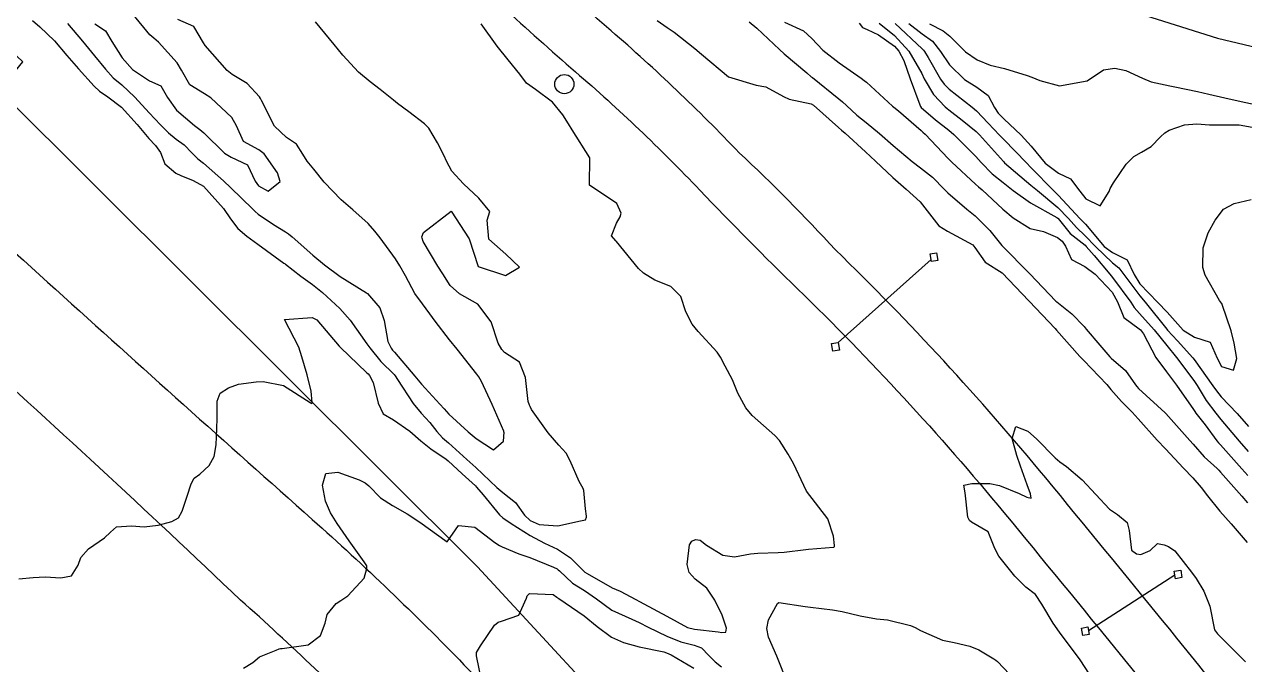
# Model space of a CAD drawing. Header units: metres. Extents: x 307586 to 320046, y 7427249 to 7434250.
# Drawn here: x 318840 to 318928.5, y 7429832.6 to 7429879.1 of the extents above; entities that cross this region are included whole.
import ezdxf

# ---------------------------------------------------------------- set-up
doc = ezdxf.new("R2010")
doc.units = ezdxf.units.M
doc.header["$MEASUREMENT"] = 0
for name, color, linetype in [('Curvas de Nivel 1m', 11, 'Continuous'), ('Curvas de Nivel 5m', 15, 'Continuous'), ('Divisa', 42, 'FENCELINE2'), ('Hidrografia', 140, 'Continuous'), ('Linha Férrea', 20, 'Continuous'), ('Portico', 45, 'Continuous'), ('Postes', 20, 'Continuous'), ('Vias Primárias', 230, 'Continuous')]:
    doc.layers.add(name, color=color, linetype=linetype)
doc.linetypes.add('FENCELINE2', pattern='A,0.25,-0.1,[132,ltypeshp.shx,S=0.1,R=0,X=-0.1,Y=0],-0.1,1', length=1.45)

msp = doc.modelspace()

# ---------------------------------------------------------------- linework, layer by layer
at = {"layer": 'Curvas de Nivel 1m', "flags": 128}
for points, elevation in [([(318845.086, 7429879.125), (318845.849, 7429878.597), (318846.322, 7429877.821), (318847.055, 7429876.643), (318847.805, 7429875.802), (318849.035, 7429874.972), (318849.866, 7429874.612), (318850.347, 7429873.77), (318851.009, 7429872.851), (318852.311, 7429871.747), (318852.7, 7429871.453), (318852.988, 7429871.207), (318854.47, 7429869.725), (318854.97, 7429869.439), (318856.156, 7429868.893), (318856.697, 7429867.694), (318856.948, 7429867.348), (318857.655, 7429866.97), (318858.524, 7429867.674), (318858.331, 7429868.304), (318857.364, 7429869.686), (318856.976, 7429869.966), (318855.86, 7429870.585), (318855.36, 7429871.714), (318855.002, 7429872.323), (318853.487, 7429873.735), (318853.026, 7429874.032), (318851.977, 7429874.695), (318851.369, 7429875.757), (318851.051, 7429876.293), (318849.684, 7429877.781), (318849.357, 7429878.067), (318849.078, 7429878.326), (318847.848, 7429879.802)], 764), ([(318839.565, 7429838.858), (318840.603, 7429838.937), (318841.475, 7429839), (318842.604, 7429838.922), (318843.393, 7429839.064), (318843.86, 7429839.848), (318844.064, 7429840.4), (318844.625, 7429841.012), (318845.778, 7429841.823), (318846.212, 7429842.244), (318846.645, 7429842.623), (318847.745, 7429842.7), (318848.645, 7429842.609), (318849.681, 7429842.741), (318850.652, 7429843.006), (318851.146, 7429843.265), (318851.42, 7429843.752), (318851.763, 7429844.838), (318852.056, 7429845.746), (318852.284, 7429846.149), (318852.694, 7429846.448), (318853.378, 7429847.058), (318853.726, 7429847.73), (318853.869, 7429848.58), (318853.937, 7429849.728), (318853.956, 7429850.513), (318853.94, 7429851.728), (318854.17, 7429852.317), (318854.768, 7429852.707), (318855.504, 7429852.977), (318856.775, 7429853.148), (318857.297, 7429853.163), (318858.771, 7429852.885), (318860.695, 7429851.641), (318860.727, 7429851.615), (318860.753, 7429851.603), (318860.822, 7429851.569), (318860.851, 7429851.639), (318860.765, 7429852.473), (318860.481, 7429853.645), (318860.097, 7429854.952), (318859.88, 7429855.654), (318858.833, 7429857.67), (318860.835, 7429857.805), (318861.176, 7429857.637), (318862.804, 7429855.716), (318862.894, 7429855.619), (318864.785, 7429853.823), (318864.896, 7429853.71), (318864.987, 7429853.597), (318865.268, 7429853.1), (318865.622, 7429851.587), (318865.985, 7429850.821), (318866.741, 7429850.38), (318867.915, 7429849.558), (318868.726, 7429848.862), (318869.453, 7429848.272), (318870.555, 7429847.522), (318870.711, 7429847.409), (318871.731, 7429846.476), (318872.684, 7429845.582), (318872.763, 7429845.499), (318873.234, 7429844.937), (318874.424, 7429843.482), (318874.66, 7429843.263), (318875.276, 7429842.849), (318876.641, 7429841.996), (318877.691, 7429841.439), (318878.628, 7429840.987), (318879.586, 7429840.374), (318880.541, 7429839.401), (318880.579, 7429839.367), (318880.612, 7429839.342), (318880.78, 7429839.229), (318882.601, 7429838.192), (318883.18, 7429837.953), (318884.308, 7429837.354), (318884.591, 7429837.192), (318884.905, 7429837.03), (318886.575, 7429836.129), (318888.073, 7429835.315), (318888.562, 7429835.193), (318890.287, 7429835.011), (318890.56, 7429834.949), (318890.853, 7429834.984), (318890.882, 7429835.277), (318890.577, 7429836.203), (318890.053, 7429837.288), (318889.477, 7429838.172), (318888.608, 7429838.818), (318888.186, 7429839.314), (318888.047, 7429839.89), (318888.203, 7429841.314), (318888.372, 7429841.587), (318888.647, 7429841.708), (318888.986, 7429841.644), (318889.451, 7429841.298), (318890.632, 7429840.563), (318891.468, 7429840.434), (318892.634, 7429840.65), (318893.167, 7429840.72), (318894.636, 7429840.75), (318895.075, 7429840.787), (318896.64, 7429840.985), (318896.848, 7429840.999), (318898.642, 7429841.144), (318898.68, 7429841.151), (318898.734, 7429841.189), (318898.731, 7429841.276), (318898.65, 7429841.942), (318898.23, 7429843.194), (318896.683, 7429845.21), (318895.745, 7429847.225), (318895.369, 7429847.88), (318894.729, 7429848.881), (318894.406, 7429849.243), (318892.755, 7429850.702), (318892.285, 7429851.265), (318891.725, 7429852.318), (318891.318, 7429853.275), (318890.793, 7429854.279), (318890.451, 7429854.937), (318890.21, 7429855.289), (318888.825, 7429856.799), (318888.4, 7429857.314), (318887.942, 7429858.219), (318887.59, 7429859.323), (318886.864, 7429860.065), (318885.703, 7429860.514), (318884.878, 7429861.015), (318884.506, 7429861.364), (318882.902, 7429863.332), (318882.858, 7429863.38), (318882.559, 7429863.731), (318882.916, 7429864.649), (318883.186, 7429865.111), (318883.258, 7429865.377), (318882.933, 7429866.082), (318880.953, 7429867.4), (318880.973, 7429869.4), (318879.7, 7429871.42), (318879.433, 7429871.849), (318879.014, 7429872.522), (318878.274, 7429873.437), (318877.032, 7429874.352), (318876.382, 7429874.805), (318875.913, 7429875.467), (318875.058, 7429876.494), (318874.263, 7429877.488), (318873.089, 7429879.114)], 767), ([(318840.546, 7429879.347), (318841.083, 7429878.894), (318842.155, 7429877.869), (318843.057, 7429876.815), (318843.89, 7429875.852), (318845.03, 7429874.585), (318845.419, 7429874.227), (318846.032, 7429873.825), (318847.012, 7429873.079), (318848.145, 7429871.798), (318848.983, 7429870.804), (318849.479, 7429870.284), (318849.828, 7429869.777), (318850.161, 7429868.968), (318850.958, 7429868.281), (318851.31, 7429868.11), (318852.22, 7429867.747), (318852.947, 7429867.327), (318854.406, 7429865.725), (318854.915, 7429864.973), (318855.455, 7429864.259), (318856.098, 7429863.702), (318856.894, 7429863.128), (318858.792, 7429861.753), (318858.873, 7429861.693), (318858.899, 7429861.67), (318860.008, 7429860.797), (318860.859, 7429860.202), (318861.589, 7429859.633), (318862.841, 7429858.463), (318863.593, 7429857.612), (318864.808, 7429855.908), (318865.023, 7429855.597), (318865.823, 7429854.614), (318866.784, 7429853.66), (318866.863, 7429853.569), (318867.038, 7429853.309), (318868.17, 7429851.556), (318868.746, 7429850.877), (318869.381, 7429850.182), (318869.88, 7429849.533), (318870.289, 7429849.087), (318870.725, 7429848.719), (318872.069, 7429847.506), (318872.704, 7429846.916), (318874.227, 7429845.485), (318874.679, 7429845.118), (318875.593, 7429844.388), (318876.245, 7429843.456), (318876.657, 7429843.087), (318877.304, 7429842.793), (318878.652, 7429842.683), (318880.295, 7429843.043), (318880.66, 7429843.126), (318880.746, 7429843.316), (318880.736, 7429843.399), (318880.668, 7429843.915), (318880.539, 7429845.26), (318880.491, 7429845.403), (318880.195, 7429845.903), (318879.557, 7429847.417), (318879.262, 7429847.965), (318878.724, 7429848.54), (318877.95, 7429849.438), (318876.75, 7429851.125), (318876.658, 7429851.358), (318876.615, 7429851.452), (318876.505, 7429851.705), (318876.303, 7429853.457), (318875.887, 7429854.557), (318874.801, 7429855.262), (318874.587, 7429855.482), (318874.338, 7429855.956), (318873.813, 7429857.49), (318872.846, 7429858.78), (318871.523, 7429859.513), (318870.859, 7429860.125), (318870.309, 7429860.97), (318869.946, 7429861.534), (318868.899, 7429863.315), (318868.814, 7429863.551), (318868.796, 7429863.659), (318868.907, 7429863.985), (318870.923, 7429865.52), (318872.234, 7429863.507), (318872.873, 7429861.5), (318874.867, 7429860.853), (318875.874, 7429861.465), (318874.887, 7429862.392), (318873.665, 7429863.492), (318873.544, 7429864.867), (318873.725, 7429865.492), (318872.937, 7429866.472), (318871.811, 7429867.511), (318870.962, 7429868.413), (318870.592, 7429869.148), (318870.424, 7429869.528), (318869.924, 7429870.477), (318869.305, 7429871.545), (318868.998, 7429871.861), (318867.848, 7429872.724), (318867.019, 7429873.341), (318866.733, 7429873.574), (318865.78, 7429874.339), (318865.036, 7429874.895), (318864.194, 7429875.608), (318863.061, 7429876.842), (318862.424, 7429877.626), (318861.089, 7429879.251)], 766), ([(318885.851, 7429879.349), (318886.598, 7429878.847), (318887.085, 7429878.499), (318888.593, 7429877.315), (318889.067, 7429876.923), (318891.043, 7429875.28), (318893.037, 7429874.667), (318893.754, 7429874.535), (318895.029, 7429873.834), (318895.439, 7429873.646), (318897.024, 7429873.298), (318897.2, 7429873.208), (318899.007, 7429871.594), (318899.227, 7429871.409), (318899.495, 7429871.183), (318900.983, 7429869.83), (318901.701, 7429869.153), (318902.961, 7429867.956), (318903.922, 7429867.13), (318904.939, 7429866.199), (318905.791, 7429865.107), (318906.283, 7429864.466), (318906.913, 7429864.083), (318908.761, 7429863.071), (318908.901, 7429862.895), (318909.66, 7429861.827), (318910.883, 7429861.04), (318912.815, 7429859.02), (318912.853, 7429858.981), (318914.732, 7429857.001), (318914.831, 7429856.89), (318916.51, 7429854.974), (318916.652, 7429854.822), (318916.8, 7429854.678), (318918.473, 7429852.953), (318918.779, 7429852.592), (318919.539, 7429851.706), (318920.303, 7429850.927), (318920.756, 7429850.463), (318922.125, 7429848.906), (318922.727, 7429848.269), (318924.042, 7429846.887), (318924.706, 7429846.182), (318925.309, 7429845.481), (318925.776, 7429844.864), (318926.677, 7429843.763), (318927.488, 7429842.842), (318928.649, 7429841.486)], 767), ([(318892.541, 7429879.266), (318893.088, 7429878.8), (318894.741, 7429877.243), (318895.068, 7429876.94), (318896.715, 7429875.548), (318897.044, 7429875.272), (318897.121, 7429875.209), (318899.028, 7429873.683), (318899.302, 7429873.462), (318899.589, 7429873.182), (318900.335, 7429872.49), (318901.011, 7429871.949), (318901.977, 7429871.15), (318902.99, 7429870.284), (318904.349, 7429869.126), (318904.968, 7429868.655), (318905.838, 7429867.984), (318906.709, 7429867.094), (318906.949, 7429866.845), (318908.33, 7429865.678), (318908.925, 7429865.18), (318909.052, 7429865.068), (318909.987, 7429864.128), (318910.857, 7429863.041), (318910.879, 7429863.016), (318910.902, 7429862.991), (318912.844, 7429861.02), (318912.882, 7429860.98), (318914.775, 7429859.001), (318914.852, 7429858.934), (318915.94, 7429858.079), (318916.835, 7429857.15), (318916.986, 7429856.968), (318917.971, 7429855.803), (318918.703, 7429854.951), (318918.802, 7429854.861), (318919.824, 7429853.96), (318920.554, 7429852.923), (318920.652, 7429852.792), (318920.78, 7429852.661), (318922.712, 7429850.901), (318922.762, 7429850.845), (318924.499, 7429848.882), (318924.73, 7429848.605), (318925.541, 7429847.688), (318926.472, 7429846.854), (318926.59, 7429846.73), (318926.71, 7429846.578), (318928.275, 7429844.834), (318928.686, 7429844.367)], 766), ([(318900.502, 7429879.169), (318900.763, 7429878.839), (318901.088, 7429878.701), (318901.912, 7429878.325), (318903.076, 7429877.491), (318903.401, 7429877.137), (318903.743, 7429876.453), (318904.203, 7429875.128), (318904.919, 7429873.226), (318904.967, 7429873.121), (318905.022, 7429873.049), (318906.048, 7429872.139), (318907.006, 7429871.401), (318907.378, 7429871.086), (318908.979, 7429869.481), (318909.356, 7429869.064), (318910.15, 7429868.237), (318910.958, 7429867.59), (318911.686, 7429867.033), (318912.94, 7429866.128), (318914.852, 7429865.073), (318914.923, 7429865.021), (318914.945, 7429865), (318915.821, 7429863.895), (318916.904, 7429863.046), (318916.989, 7429862.969), (318917.557, 7429862.303), (318918.686, 7429860.952), (318918.879, 7429860.72), (318920.208, 7429858.93), (318920.463, 7429858.539), (318920.845, 7429858.109), (318921.904, 7429856.909), (318922.822, 7429855.766), (318923.532, 7429854.893), (318924.788, 7429853.248), (318925.025, 7429852.876), (318925.685, 7429851.78), (318926.372, 7429850.856), (318926.756, 7429850.398), (318928.072, 7429848.837), (318928.725, 7429848.088)], 764), ([(318901.962, 7429879.151), (318903.084, 7429878.272), (318904.126, 7429877.129), (318905.049, 7429875.519), (318905.24, 7429875.117), (318905.913, 7429873.988), (318906.745, 7429873.094), (318906.896, 7429872.966), (318907.021, 7429872.866), (318907.975, 7429872.118), (318909.005, 7429871.3), (318909.122, 7429871.186), (318909.235, 7429871.067), (318910.974, 7429869.124), (318911.061, 7429869.039), (318912.957, 7429867.416), (318913.438, 7429867.015), (318914.935, 7429865.786), (318915.698, 7429864.988), (318916.275, 7429864.339), (318916.911, 7429863.738), (318917.651, 7429862.963), (318918.891, 7429861.783), (318919.354, 7429861.41), (318919.699, 7429860.938), (318920.86, 7429859.381), (318921.262, 7429858.916), (318922.834, 7429856.967), (318922.889, 7429856.899), (318923.61, 7429856.108), (318924.713, 7429854.881), (318924.811, 7429854.76), (318926.166, 7429852.859), (318926.421, 7429852.497), (318926.775, 7429852.058), (318927.928, 7429850.838), (318928.749, 7429849.903)], 763), ([(318903.124, 7429879.14), (318905.075, 7429877.302), (318905.17, 7429877.215), (318905.251, 7429877.117), (318905.519, 7429876.66), (318906.424, 7429875.099), (318906.67, 7429874.726), (318907.036, 7429874.363), (318908.719, 7429873.073), (318909.02, 7429872.804), (318909.868, 7429871.914), (318910.691, 7429871.045), (318910.998, 7429870.714), (318912.658, 7429869.023), (318912.97, 7429868.7), (318914.635, 7429867.003), (318914.948, 7429866.678), (318916.543, 7429864.976), (318916.729, 7429864.78), (318916.919, 7429864.574), (318918.293, 7429862.956), (318918.899, 7429862.513), (318919.94, 7429861.981), (318920.468, 7429860.926), (318920.873, 7429860.246), (318922.177, 7429858.907), (318922.846, 7429858.182), (318924.022, 7429856.888), (318924.828, 7429856.391), (318925.973, 7429856.012), (318926.485, 7429854.855), (318926.804, 7429854.258), (318927.666, 7429853.976), (318927.901, 7429854.839), (318927.712, 7429855.953), (318927.507, 7429856.843), (318926.852, 7429858.748), (318926.822, 7429858.82), (318926.803, 7429858.851), (318926.658, 7429859.051), (318925.62, 7429860.869), (318925.446, 7429861.429), (318925.458, 7429862.872), (318925.832, 7429863.954), (318926.338, 7429864.859), (318926.941, 7429865.661), (318927.717, 7429866.07), (318928.948, 7429866.374)], 762), ([(318904.118, 7429879.13), (318905.086, 7429878.388), (318905.825, 7429877.853), (318906.422, 7429877.1), (318907.059, 7429876.151), (318908.146, 7429875.079), (318909.037, 7429874.509), (318909.88, 7429873.906), (318910.341, 7429873.05), (318910.605, 7429872.632), (318911.015, 7429872.22), (318912.261, 7429871.027), (318912.991, 7429870.239), (318914.013, 7429869.01), (318914.966, 7429868.284), (318915.851, 7429867.876), (318916.507, 7429866.977), (318916.944, 7429866.406), (318917.997, 7429865.904), (318918.657, 7429866.953), (318918.73, 7429867.178), (318918.959, 7429867.57), (318919.876, 7429868.936), (318920.428, 7429869.481), (318920.986, 7429869.8), (318921.687, 7429870.219), (318922.378, 7429870.906), (318922.695, 7429871.214), (318923.008, 7429871.407), (318924.112, 7429871.789), (318925.013, 7429871.849), (318925.92, 7429871.774), (318927.012, 7429871.797), (318928.066, 7429871.786), (318929.011, 7429871.622)], 761), ([(318917.857, 7429830.957), (318916.543, 7429832.97), (318915.044, 7429834.985), (318914.573, 7429835.635), (318913.753, 7429837.003), (318913.294, 7429837.703), (318912.605, 7429838.24), (318911.807, 7429839.028), (318910.635, 7429840.487), (318910.346, 7429841.044), (318909.863, 7429842.26), (318908.662, 7429842.96), (318908.517, 7429843.071), (318908.406, 7429843.332), (318908.194, 7429845.075), (318908.115, 7429845.653), (318908.693, 7429845.754), (318909.989, 7429845.755), (318910.692, 7429845.619), (318912.115, 7429845.026), (318912.68, 7429844.765), (318912.991, 7429844.706), (318912.946, 7429845.017), (318912.693, 7429845.667), (318912.209, 7429847.025), (318911.953, 7429847.795), (318911.62, 7429849.031), (318911.887, 7429849.887), (318912.741, 7429849.569), (318913.371, 7429849.014), (318914.719, 7429847.627), (318915.066, 7429847.344), (318915.554, 7429846.987), (318916.699, 7429846.023), (318917.677, 7429844.96), (318918.672, 7429843.903), (318919.246, 7429843.519), (318919.951, 7429842.931), (318920.092, 7429842.363), (318920.269, 7429840.926), (318920.639, 7429840.672), (318920.938, 7429840.618), (318921.632, 7429840.91), (318922.146, 7429841.407), (318922.647, 7429841.308), (318922.952, 7429841.202), (318923.408, 7429840.889), (318924.62, 7429839.338), (318924.948, 7429838.867), (318925.504, 7429837.961), (318925.944, 7429836.856), (318926.293, 7429835.135), (318926.507, 7429834.851), (318926.572, 7429834.778), (318928.543, 7429832.83)], 768), ([(318855.866, 7429832.353), (318856.529, 7429832.783), (318857.022, 7429833.199), (318858.231, 7429833.673), (318858.454, 7429833.761), (318858.544, 7429833.789), (318858.675, 7429833.798), (318860.547, 7429834.064), (318861.447, 7429834.738), (318861.777, 7429835.628), (318861.93, 7429836.269), (318862.584, 7429837.055), (318862.927, 7429837.276), (318863.437, 7429837.607), (318864.606, 7429838.906), (318864.812, 7429839.597), (318864.806, 7429839.788), (318864.618, 7429840.071), (318863.527, 7429841.611), (318862.652, 7429842.866), (318862.177, 7429843.625), (318861.818, 7429844.482), (318861.583, 7429845.631), (318861.839, 7429846.485), (318862.698, 7429846.594), (318864.253, 7429846.04), (318864.686, 7429845.809), (318864.943, 7429845.596), (318865.805, 7429844.714), (318866.669, 7429844.17), (318867.73, 7429843.559), (318868.654, 7429842.949), (318870.633, 7429841.52), (318871.444, 7429842.719), (318872.649, 7429842.598), (318874.082, 7429841.486), (318874.422, 7429841.273), (318874.63, 7429841.168), (318875.819, 7429840.652), (318876.622, 7429840.403), (318878.349, 7429839.699), (318878.614, 7429839.56), (318878.694, 7429839.508), (318878.775, 7429839.428), (318879.724, 7429838.533), (318880.599, 7429837.997), (318881.475, 7429837.391), (318882.581, 7429836.566), (318884.016, 7429835.914), (318884.568, 7429835.683), (318885.204, 7429835.344), (318886.556, 7429834.681), (318887.588, 7429834.284), (318888.55, 7429834.026), (318889.078, 7429833.832), (318889.621, 7429833.294), (318890.074, 7429832.822), (318890.535, 7429832.462)], 768), ([(318873.116, 7429831.491), (318872.767, 7429833.269), (318872.752, 7429833.497), (318873.053, 7429833.997), (318874.071, 7429835.477), (318874.33, 7429835.71), (318874.568, 7429835.777), (318875.821, 7429836.211), (318876.378, 7429837.452), (318876.428, 7429837.618), (318876.596, 7429837.775), (318878.325, 7429837.704), (318878.594, 7429837.509), (318878.64, 7429837.476), (318878.73, 7429837.428), (318880.574, 7429836.155), (318881.503, 7429835.391), (318882.555, 7429834.624), (318883.411, 7429834.227), (318884.549, 7429833.91), (318886.337, 7429833.54), (318886.544, 7429833.474), (318886.876, 7429833.327), (318888.533, 7429832.361)], 769), ([(318895.331, 7429831.222), (318894.543, 7429833.23), (318893.935, 7429834.618), (318893.822, 7429835.241), (318893.935, 7429835.877), (318894.59, 7429837.068), (318894.69, 7429837.131), (318896.587, 7429836.847), (318896.994, 7429836.799), (318898.584, 7429836.605), (318899.28, 7429836.482), (318900.578, 7429836.161), (318901.773, 7429835.95), (318902.574, 7429835.869), (318904.232, 7429835.451), (318904.566, 7429835.318), (318904.96, 7429835.106), (318906.556, 7429834.398), (318907.409, 7429834.227), (318908.552, 7429833.959), (318909.184, 7429833.695), (318910.27, 7429833.044), (318910.436, 7429832.935), (318910.541, 7429832.845), (318912.284, 7429831.022)], 768)]:
    msp.add_lwpolyline(points, dxfattribs=dict(at, elevation=elevation))
at = {"layer": 'Curvas de Nivel 5m', "flags": 128}
for points, elevation in [([(318843.086, 7429879.148), (318844.174, 7429877.849), (318845.057, 7429876.804), (318845.842, 7429875.828), (318846.416, 7429875.199), (318847.032, 7429874.692), (318847.987, 7429873.8), (318849.006, 7429872.662), (318849.834, 7429871.777), (318850.417, 7429871.198), (318850.983, 7429870.742), (318851.551, 7429870.326), (318852.114, 7429869.749), (318852.544, 7429869.32), (318852.966, 7429869), (318854.413, 7429867.725), (318854.945, 7429867.21), (318856.502, 7429865.696), (318856.713, 7429865.486), (318856.919, 7429865.314), (318858.037, 7429864.554), (318858.906, 7429864.02), (318859.123, 7429863.885), (318859.384, 7429863.663), (318860.883, 7429862.332), (318861.726, 7429861.631), (318862.864, 7429860.777), (318864.776, 7429859.601), (318864.852, 7429859.549), (318865.754, 7429858.499), (318866.051, 7429857.582), (318866.317, 7429856.071), (318866.564, 7429855.574), (318866.668, 7429855.438), (318866.8, 7429855.292), (318868.289, 7429853.555), (318868.774, 7429852.976), (318870.099, 7429851.53), (318870.405, 7429851.18), (318870.746, 7429850.795), (318872.154, 7429849.506), (318872.728, 7429849.037), (318873.996, 7429848.212), (318874.726, 7429848.824), (318874.755, 7429849.48), (318874.75, 7429849.497), (318874.734, 7429849.552), (318873.9, 7429851.489), (318873.116, 7429853.158), (318872.92, 7429853.499), (318872.785, 7429853.687), (318871.351, 7429855.515), (318870.813, 7429856.189), (318869.758, 7429857.536), (318869.373, 7429858.077), (318868.845, 7429858.792), (318868.278, 7429859.556), (318867.6, 7429860.828), (318867.2, 7429861.567), (318866.88, 7429862.072), (318865.775, 7429863.587), (318865.394, 7429864.079), (318864.913, 7429864.616), (318863.779, 7429865.611), (318862.934, 7429866.335), (318861.72, 7429867.632), (318860.962, 7429868.561), (318860.467, 7429869.146), (318860.164, 7429869.652), (318859.709, 7429870.388), (318858.985, 7429870.859), (318858.106, 7429871.679), (318857.154, 7429873.556), (318857.1, 7429873.689), (318857.024, 7429873.829), (318856.117, 7429874.787), (318855.04, 7429875.441), (318854.666, 7429875.724), (318853.07, 7429877.538), (318852.962, 7429877.741), (318852.264, 7429878.928), (318851.09, 7429879.44)], 765), ([(318895.093, 7429879.24), (318896.469, 7429878.602), (318897.081, 7429878.038), (318897.867, 7429877.202), (318899.059, 7429876.274), (318900.65, 7429875.166), (318900.888, 7429875.009), (318901.04, 7429874.89), (318902.93, 7429873.141), (318903.022, 7429873.066), (318903.356, 7429872.8), (318905.005, 7429871.367), (318905.14, 7429871.254), (318905.294, 7429871.116), (318906.977, 7429869.345), (318907.235, 7429869.087), (318908.957, 7429867.485), (318909.176, 7429867.287), (318909.428, 7429867.063), (318910.932, 7429865.672), (318911.674, 7429865.032), (318912.915, 7429864.275), (318913.877, 7429864.047), (318914.909, 7429863.605), (318915.245, 7429863.334), (318915.476, 7429862.991), (318915.916, 7429862.008), (318916.888, 7429861.504), (318917.641, 7429860.962), (318918.864, 7429859.657), (318919.261, 7429858.944), (318919.7, 7429857.796), (318920.834, 7429856.991), (318920.92, 7429856.919), (318921.128, 7429856.619), (318922.033, 7429854.908), (318922.797, 7429853.858), (318923.519, 7429852.893), (318924.765, 7429851.122), (318924.862, 7429850.976), (318924.932, 7429850.877), (318925.598, 7429850.019), (318926.467, 7429848.854), (318926.588, 7429848.708), (318926.73, 7429848.559), (318928.259, 7429846.835), (318928.708, 7429846.344)], 765), ([(318905.617, 7429879.112), (318906.595, 7429878.604), (318907.084, 7429878.212), (318908.235, 7429877.078), (318909.064, 7429876.495), (318910.009, 7429876.106), (318911.055, 7429875.862), (318912.699, 7429875.373), (318913.046, 7429875.255), (318913.607, 7429875.014), (318915.039, 7429874.622), (318917.043, 7429874.97), (318918.236, 7429875.783), (318919.062, 7429875.896), (318919.85, 7429875.727), (318921.055, 7429875.163), (318921.688, 7429874.914), (318923.049, 7429874.608), (318923.404, 7429874.54), (318925.043, 7429874.201), (318925.886, 7429874.022), (318927.036, 7429873.743), (318928.445, 7429873.423), (318929.03, 7429873.319)], 760)]:
    msp.add_lwpolyline(points, dxfattribs=dict(at, elevation=elevation))
at = {"layer": 'Divisa'}
msp.add_lwpolyline([(318936.743, 7429752.199), (318924.612, 7429771.412), (318893.793, 7429816.083), (318885.479, 7429826.039), (318872.827, 7429839.719), (318838.131, 7429874.266), (318839.846, 7429876.347), (318833.617, 7429882.24), (318831.632, 7429880.141), (318792.235, 7429913.604), (318768.968, 7429933.531), (318759.788, 7429940.279), (318746.798, 7429951.779), (318718.102, 7429978.993), (318695.857, 7429998.182), (318663.16, 7430022.12), (318644.558, 7430035.132), (318629.956, 7430042.885), (318613.118, 7430051.226), (318603.391, 7430066.312), (318589.336, 7430091.976)], dxfattribs=at)
at = {"layer": 'Hidrografia'}
msp.add_lwpolyline([(318915.978, 7429881.415), (318926.514, 7429878.074), (318934.654, 7429876.131)], dxfattribs=at)
at = {"layer": 'Linha Férrea'}
for points in [[(318930.903, 7429825.432, 0.003669), (318914.042, 7429846.171, 0.027382), (318898.794, 7429862.714, 0.019936), (318891.81, 7429869.765, 0.023999), (318882.521, 7429878.611, -0.025461), (318872.279, 7429888.253, 0.010084), (318862.495, 7429896.994, -0.004272), (318847.471, 7429909.85, -0.000685), (318826.034, 7429928.336, 0.00651), (318808.89, 7429942.918, 0.009667), (318798.463, 7429952.049, 0.010474), (318788.472, 7429960.523, 0.002394), (318769.685, 7429976.605, 0.013875), (318759.147, 7429985.586, 0.007574), (318744.088, 7429998.634, -0.000565), (318730.12, 7430010.352, -0.001696), (318713.434, 7430023.886, 0.01145), (318697.751, 7430035.591, 0.011172), (318677.18, 7430050.231), (318658.012, 7430062.384), (318640.622, 7430072.918), (318614.679, 7430088.646)], [(318612.607, 7430085.295), (318638.575, 7430069.552), (318655.644, 7430059.137), (318675.381, 7430046.24, -0.017706), (318695.719, 7430031.898, 0.0027), (318711.28, 7430020.21, -0.018252), (318727.688, 7430007.069, 0.007557), (318741.737, 7429995.314, -0.013364), (318756.505, 7429982.663, 0.008323), (318767.581, 7429972.981, -0.004373), (318785.8, 7429957.306, 0.003978), (318795.854, 7429948.641, -0.002441), (318806.387, 7429939.62, 0.004607), (318823.637, 7429924.976, -0.005417), (318844.884, 7429906.879, 0.004272), (318859.96, 7429893.979, -0.019937), (318869.525, 7429885.261, 0.016492), (318879.944, 7429875.632, -0.023999), (318888.96, 7429867.046, 0.009413), (318896.048, 7429859.889, -0.027382), (318911.004, 7429843.663, -0.003669), (318927.828, 7429822.969, -0.027535), (318943.267, 7429801.353, -0.000874)]]:
    msp.add_lwpolyline(points, format="xyb", dxfattribs=at)
at = {"layer": 'Portico'}
for points in [[(318898.987, 7429855.993), (318905.725, 7429862.027)], [(318917.157, 7429835.087), (318923.406, 7429839.127)]]:
    msp.add_lwpolyline(points, dxfattribs=at)
for points in [[(318905.752, 7429861.873), (318905.658, 7429862.421), (318906.134, 7429862.502), (318906.228, 7429861.954)], [(318898.604, 7429855.364), (318898.511, 7429855.911), (318898.987, 7429855.993), (318899.08, 7429855.445)], [(318923.453, 7429838.853), (318923.359, 7429839.401), (318923.835, 7429839.482), (318923.929, 7429838.934)], [(318916.728, 7429834.731), (318916.635, 7429835.279), (318917.111, 7429835.361), (318917.204, 7429834.813)]]:
    msp.add_lwpolyline(points, close=True, dxfattribs=at)
at = {"layer": 'Postes'}
msp.add_circle((318879.132, 7429874.74), 0.694, dxfattribs=at)
at = {"layer": 'Vias Primárias', "elevation": 758.327}
for points in [[(318721.142, 7429970.373), (318735.749, 7429956.827), (318744.676, 7429948.823), (318763.572, 7429931.508), (318778.738, 7429917.997), (318800.482, 7429898.079), (318823.722, 7429876.716, 0.00418), (318860.849, 7429843.154, -0.018657), (318871.85, 7429832.616, -0.000549), (318885.401, 7429818.597, -0.047772), (318900.736, 7429799.316, -0.009135), (318910.298, 7429787.112, -0.055681), (318925.459, 7429765.71, -0.060984)], [(318721.142, 7429970.373), (318735.749, 7429956.827), (318744.676, 7429948.823), (318763.572, 7429931.508), (318778.738, 7429917.997), (318800.482, 7429898.079), (318823.722, 7429876.716, 0.00418), (318860.849, 7429843.154, -0.018657), (318871.85, 7429832.616, -0.000549), (318885.401, 7429818.597, -0.047772), (318900.736, 7429799.316, -0.009135), (318910.298, 7429787.112, -0.055681), (318925.459, 7429765.71, -0.060984)], [(318918.634, 7429761.652, 0.010322), (318904.241, 7429782.138, 0.009582), (318894.395, 7429794.701, 0.027555), (318879.765, 7429813.16, 0.000549), (318866.225, 7429827.167, 0.018657), (318855.647, 7429837.301, 0.007245), (318835.004, 7429856.393)], [(318918.634, 7429761.652, 0.010322), (318904.241, 7429782.138, 0.009582), (318894.395, 7429794.701, 0.027555), (318879.765, 7429813.16, 0.000549), (318866.225, 7429827.167, 0.018657), (318855.647, 7429837.301, 0.007245), (318835.004, 7429856.393)]]:
    msp.add_lwpolyline(points, format="xyb", dxfattribs=at)

doc.saveas('drawing.dxf')
